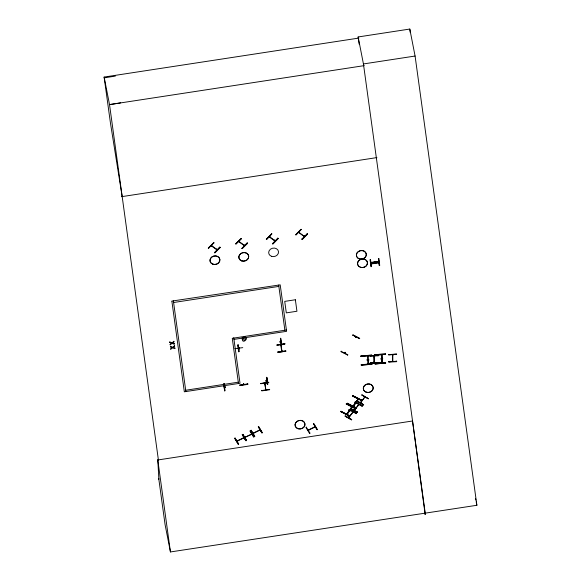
<?xml version="1.0" encoding="UTF-8"?>
<svg xmlns="http://www.w3.org/2000/svg" width="581" height="581" viewBox="0 0 581 581"><rect width="100%" height="100%" fill="white"/><g stroke="black" fill="none" stroke-linecap="round" stroke-linejoin="round"><path stroke-width="0.87" d="M281.219 345.216L280.776 345.281L281.175 345.223M238.98 348.302L239.111 349.028L238.697 348.963M243.577 383.976L243.969 384.593L243.541 383.598M308.09 430.136L308.947 429.679M314.691 427.238L314.328 426.759M315.294 426.861L314.51 426.941M370.09 356.138L378.064 355.768M216.517 249.569L216.401 249.242M217.294 249.815L216.582 249.053M238.595 241.522L244.419 245.77M239.198 241.718L238.878 241.369L244.703 245.618M243.802 245.044L243.918 245.371M236.83 441.052L237.702 440.964L237.433 440.674M244.739 437.428L245.414 437.072M250.999 434.101L251.282 434.603L251.849 434M251.965 434.247L244.862 437.326M260.157 430.049L259.322 430.194M269.177 236.837L269.795 237.331L269.954 236.983M269.279 236.954L274.922 241.093M269.875 236.59L269.925 237.012M274.385 240.367L275.053 241.137M298.554 232.342L299.157 232.538M299.338 232.589L298.801 232.197L304.473 236.627M388.66 354.773L396.569 354.17M280.71 344.816L281.095 344.627M280.754 344.809L280.696 344.264M281.705 351.44L282.003 351.251M238.704 348.339L239.474 348.055L238.522 347.794M238.682 348.433L239.423 348.31L239.314 347.678M243.984 384.491L243.926 383.968M265.822 389.764L264.645 383.169M265.408 389.35L265.379 388.921M345.085 352.602L345.085 352.18M356.298 337.067L355.565 337.576L356.051 336.915M374.36 362.82L373.997 362.217L373.917 362.842L373.823 355.986M392.865 355.252L392.465 355.398L392.444 354.7M392.821 361.513L392.487 360.481M341.178 351.12L340.982 351.672L347.634 355.056M345.02 416.214L351.512 419.838L345.208 415.952M345.23 415.916L351.766 419.54L351.512 419.838M350.779 408.77L357.279 412.365L350.779 408.77L350.989 408.225M357.264 412.408L357.475 411.871M357.17 400.803L356.959 401.348L363.445 404.993L363.626 404.507M348.411 417.659L348.789 417.107M349.087 416.853L349.116 417.296M352.442 412.183C353.35 413.004 351.854 412.307 353.001 411.813M358.63 404.47C359.821 404.783 357.148 405.589 358.76 404.369M374.309 362.871L374.273 356.117L373.961 356.872M392.458 354.802L392.858 354.78L392.473 355.325M392.48 360.808L392.502 361.505L392.865 361.36M315.214 426.926L308.293 430.31M211.702 246.126L212.043 245.959L211.375 245.523M236.903 441.015L243.94 437.616M243.867 437.653L243.381 438.219L243.265 437.863M253.047 433.484L253.766 433.143M238.275 444.298L234.753 438.314L238.297 444.283L238.624 443.913M238.595 444.131L235.058 438.132L238.668 444.138M242.931 434.37L246.511 440.485M245.836 440.638L242.284 434.668L245.778 440.703L246.17 440.514L242.582 434.53L246.206 440.667M254.718 436.142L254.369 436.556L250.818 430.579L251.166 430.172M254.369 436.549L250.847 430.543M254.761 436.367L251.152 430.361L254.703 436.331M355.623 337.438L356 336.98M224.607 387.237L225.486 387.113L224.709 387.2M280.87 341.998L280.064 342.129L279.926 341.57M265.989 380.904L266.868 380.773M354.519 410.237L354.621 409.278M358.927 404.637L354.439 410.273M360.728 402.829L360.343 402.786M364.774 397.026L360.569 402.909L361.048 402.422L360.692 402.219M364.476 397.535L365.166 397.07M341.156 351.396L347.859 354.78L347.62 355.114M345.121 352.623L344.446 352.841L344.7 353.125M239.009 351.476L238.094 344.889L239.052 351.701L238.646 351.73M224.084 383.765L225.065 390.752L224.629 390.817L223.743 384.019L224.135 383.736M224.106 383.939L224.629 390.788M370.489 259.62L371.397 266.635L370.954 266.701L370.097 259.889L370.467 259.801L371.303 266.439M350.968 408.501L357.518 412.096M353.204 412.103L348.68 417.724M361.048 402.422L361.026 401.979M349.893 415.916L340.974 411.239L340.735 411.573L349.668 416.236L340.756 411.566M346.487 403.584L346.276 404.056L346.487 403.584L355.376 408.131M340.764 411.718L340.974 411.239M347.06 403.599L347.3 403.265L356.204 407.789L355.993 408.261L347.082 403.584L356.008 408.232M347.089 403.744L347.3 403.265M352.841 395.748L352.602 396.082L358.237 398.944L352.95 406.293M348.97 409.961L348.607 410.455L349.907 411.116M354.933 402.48L355.289 401.979M353.328 406.482L358.579 398.994L353.321 406.468M356.233 403.141L356.589 402.64M349.668 416.236L349.907 415.902L340.989 411.399M355.18 408.581L355.39 408.102L355.18 408.581L346.269 403.904L355.187 408.552M358.608 399.132L361.505 400.607L361.716 400.127L352.812 395.61L352.573 395.944L361.513 400.57L361.716 400.127M352.841 335.259L353.074 334.91L359.726 338.36L359.486 338.694L352.834 335.005M344.475 352.943L344.867 352.406M344.7 353.059L345.099 352.522M238.755 349.079L238.675 347.699M349.878 410.055L350.118 409.714L356.618 413.374L356.356 413.701L349.864 409.808M355.862 402.284L362.37 405.93L362.116 406.257L355.63 402.611L355.877 402.27L362.341 405.93M354.214 410.15L358.709 404.427M348.455 417.594L352.957 411.878M360.394 402.727L364.941 396.946M368.281 398.581L362.036 394.862M363.445 404.993L363.655 404.449M361.803 394.935L368.296 398.827L368.55 398.508M242.277 337.626C241.427 347.162 252.234 334.474 242.284 337.663M208.31 248.058L213.881 242.851M213.939 242.923L213.612 242.691L208.303 248.08L208.637 248.312L213.859 242.691M214.556 252.423L214.847 252.793L220.184 247.441L214.883 252.837L214.556 252.597L219.814 246.983M214.629 252.633L219.901 247.215L220.184 247.448M235.712 243.882L241.035 238.486L241.34 238.733L236.039 244.122L235.712 243.882L241.34 238.733M243.86 245.327L244.601 245.502M241.957 248.407L247.579 243.228L242.284 248.646L241.957 248.407L247.215 242.793M242.03 248.436L247.303 243.018L247.586 243.257M271.843 233.816L266.621 239.437L266.294 239.198L271.618 233.802M266.563 239.365L271.835 233.961M274.443 240.65L274.726 240.098M272.867 243.955L278.161 238.544L272.867 243.962L272.54 243.722L277.841 238.159M295.94 234.869L301.241 229.48M301.299 229.553L300.973 229.313L295.671 234.702L295.998 234.942L301.219 229.321M307.175 233.613L307.545 234.078L302.243 239.466L301.873 239.002M281.974 351.323L280.972 344.228M264.631 383.264L264.921 383.126M352.878 335.164L359.472 338.447M344.751 352.427L345.165 352.493M348.76 417.093L348.861 416.722M361.847 395.095L368.354 398.719M355.666 402.524L362.108 406.01M349.936 409.946L356.393 413.614M356.603 413.36L350.103 409.728M169.746 341.875L172.063 342.899L173.915 341.243M170.139 344.7L172.107 343.465L174.344 344.25L174.227 343.48M170.349 346.276L172.666 347.3L174.525 345.637M170.741 349.094L172.717 347.866L174.946 348.651L174.83 347.881M242.655 434.697L242.981 434.327M308.874 430.063L308.823 429.468M170.182 344.925L170.11 344.41L171.613 343.044M170.785 349.319L170.712 348.803L172.216 347.438M172.47 342.877L174.031 341.984L173.959 341.468M173.073 347.278L174.634 346.385L174.569 345.862M243.933 437.929L237.026 441.219M264.667 383.859L265.081 383.729L264.733 383.852M354.439 410.339L354.846 409.409M313.428 423.789L313.82 423.585L317.429 429.533L317.037 429.729L313.384 423.564M308.162 430.1L315.171 426.657M309.869 433.027L309.564 433.404L305.955 427.456L306.303 427.05M234.724 438.357L235.073 437.943M242.626 434.544L242.183 434.508M258.327 426.962L258.719 426.766L262.271 432.743L261.871 432.932L258.276 426.737M250.135 431.117L250.527 430.92L254.079 436.897L253.679 437.086L250.091 430.891M253.004 433.244L259.852 429.853M244.812 437.391L251.682 434.036M253.127 433.448L260.085 430.085M246.177 440.71L246.526 440.296M217.112 249.997L211.259 245.756M280.725 342.013L280.093 342.071M225.363 387.44L225.428 386.83M313.522 423.709L317.095 429.657M258.705 426.759L262.256 432.722M258.414 426.89L261.929 432.867M250.186 431.051L253.694 436.854M211.528 245.589L217.236 249.736M274.69 240.505L274.61 240.113M104.275 77.847L115.35 76.089M120.601 102.852L109.526 104.609L104.122 77.062L358.862 38.07M359.123 44.062L358.143 36.959L409.794 29.05L415.088 56.037L476.878 505.281L170.444 551.95L165.091 524.679L158.766 478.693L158.867 479.202L157.792 459.978L158.388 459.883L109.526 104.609L364.265 65.624M358.143 36.959L363.437 63.946L415.088 56.037M121.582 196.676L376.916 157.589M171.838 301.089L280.202 284.85L286.593 331.33L233.983 339.377M173.617 302.505L278.851 286.404M286.411 330.008L232.269 338.324L238.486 383.511M284.806 343.661L276.912 344.867L276.963 345.245L284.857 344.032L284.806 343.647M276.948 345.143L284.843 343.937M277.856 351.795L285.794 350.815L285.845 351.193L277.95 352.391L285.837 351.156M185.688 390.243L238.304 382.189M157.792 459.978L412.532 420.993L425.19 514.613L424.849 512.885M280.383 338.222L280.87 338.374L281.749 345.165L281.269 345.005M280.064 341.839L280.855 341.722M242.771 347.641L234.847 348.651M267.275 384.056L267.761 384.215L266.875 377.425L266.396 377.272M266.069 380.889L266.781 380.787M266.81 381.02L266.127 381.143M225.435 387.36L224.745 387.483M260.818 383.634L268.72 382.465M260.833 383.729L268.734 382.567L268.683 382.189L260.789 383.475M267.362 384.215L267.761 384.208L266.875 377.425M265.437 389.27L265.749 389.248M261.719 390.541L269.613 389.35L269.664 389.728L261.762 390.882L261.675 390.287M378.449 258.487L378.87 258.625L379.734 265.423L379.255 265.263M370.097 259.91L370.533 259.845M378.87 258.632L378.391 258.472M370.867 262.489L378.768 261.341M378.805 261.617L370.903 262.765M370.969 263.396L378.87 262.242M378.957 262.837L371.056 263.985M385.363 353.858L385.399 354.381L374.81 355.129L374.767 354.642L385.392 354.011M385.392 353.996L374.767 354.642M360.975 356.356L360.946 355.892L371.542 355.107L371.571 355.572L360.961 356.255L371.571 355.572M360.961 355.993L371.557 355.194M367.177 359.675L368.833 359.552L368.855 360.22L367.199 360.343L367.177 359.675L367.257 360.293M381.078 359.043L382.625 358.927L382.661 358.303L381.005 358.426L381.027 359.094L382.683 358.971M385.631 362.617L375.043 363.408L375.079 363.931L385.675 363.14L385.661 362.776L375.043 363.408L385.639 362.653M371.811 363.866L361.222 364.657L361.251 365.122L371.84 364.309L371.811 363.866L371.84 364.338M371.825 363.96L361.237 364.759M375.057 363.771L385.675 363.14L375.079 363.931M371.825 364.229L361.251 365.122M388.667 354.868L396.612 354.425L396.612 354.04L388.624 354.613M374.317 362.341L373.946 362.014M370.133 363.052L378.108 362.827L370.162 363.27M370.141 363.103L378.115 362.755L378.115 363.132L370.17 363.568L378.115 363.11M396.612 361.07L396.656 361.68L388.711 362.108L388.667 361.513M239.394 348.07L239.227 347.62M280.492 338.396L281.327 345.02M379.357 265.437L378.536 258.654M375.137 262.249C375.805 263.956 373.677 261.537 374.687 263.084M243.65 384.615L243.606 383.947M172.513 343.102L174.271 343.705M173.116 347.503L174.874 348.106M169.819 342.427L171.656 343.269M170.429 346.821L172.259 347.663M304.103 236.002L304.103 235.603M304.328 236.569L298.656 232.458M269.519 236.714L269.286 236.256M361.738 400.273L352.827 395.763M347.293 403.294L356.233 407.927M346.501 403.737L355.419 408.247M281.669 351.352L280.783 344.729M239.038 348.433L239.067 348.985M269.54 236.685L275.22 240.89M392.821 354.78L392.821 361.44M392.516 361.433L392.502 354.722M277.798 238.108L278.168 238.566M378.478 258.632L379.299 265.488M307.538 234.049L302.214 239.416M277.892 238.341L272.569 243.7M306.289 427.238L309.964 433.208M242.96 434.515L246.569 440.514M475.512 498.316L475.854 500.059M476.195 501.795L476.878 505.281M378.768 261.465L370.867 262.612M385.399 354.381L374.81 355.165M381.521 354.664L381.753 362.907M382.196 362.907L381.935 354.49L382.196 362.878M374.179 355.826L374.273 356.24M373.903 355.841L373.881 356.734M373.946 362.638L373.866 362.573M368.129 355.826L368.369 364.156M367.686 355.862L367.926 364.156M358.237 398.944L352.95 406.286M303.986 235.617L304.066 236.009M281.821 350.365L281.938 350.779L281.545 350.401M244.143 244.783L244.107 245.189M239.292 241.268L239.437 241.805M265.931 380.62L266.018 381.136M247.731 383.801L247.826 384.404L239.931 385.559L239.837 384.971M239.423 347.779L239.51 348.295M238.13 344.686L237.738 344.976L238.617 351.766M238.602 347.779L238.682 348.179M233.736 337.721L240.018 383.271L184.33 391.797L171.903 301.423M173.37 300.849L185.869 391.565M277.892 352.013L277.95 352.398M378.906 262.459L371.012 263.643M122.177 196.581L110.448 123.049L104.122 77.062M409.794 29.05L410.288 32.645M363.437 63.946L425.227 513.183M278.669 285.082L284.886 330.269M169.79 342.1L169.87 342.652M170.4 346.501L170.473 347.046M157.785 459.912L170.444 551.95M280.427 338.447L281.313 345.23M267.427 384.237L266.483 377.432L267.318 384.281M264.929 383.199L265.793 389.844M223.772 383.997L224.658 390.781M370.162 363.553L370.17 363.198M371.542 355.107L371.549 355.485M378.071 355.884L378.064 355.492L370.112 355.957L370.119 356.327M357.17 401.013L363.626 404.725L357.17 401.013M243.141 338.142L242.822 339.348L243.207 339.87L244.579 340.081L245.545 339.137L245.138 337.989L243.141 338.142M348.949 409.895L348.535 410.476L349.922 411.181L350.343 410.6L348.949 409.895M355.274 401.914L354.853 402.502L356.247 403.207L356.669 402.626L355.274 401.914M351.89 406.78L346.625 414.26L351.89 406.78M352.26 406.969L346.995 414.449L352.26 406.969M307.247 233.816L301.917 239.227L307.269 233.845M295.359 299.76L284.726 301.386L286.31 312.876L296.942 311.249L295.359 299.76M247.782 384.026L239.873 385.181L247.775 384.019M396.656 361.295L388.696 361.731L396.649 361.324M366.306 392.277A4.96 4.249 -11.1 0 0 373.162 387.505A4.96 4.249 -11.1 0 0 365.304 384.985A4.96 4.249 -11.1 0 0 366.306 392.277M366.277 392.204A4.989 4.27 -11.1 0 0 373.169 387.404A4.989 4.27 -11.1 0 0 365.267 384.869A4.989 4.27 -11.1 0 0 366.277 392.204M359.392 258.937A4.989 4.27 -11.1 0 0 366.284 254.137A4.989 4.27 -11.1 0 0 358.383 251.602A4.989 4.27 -11.1 0 0 359.392 258.937M359.37 258.843A4.989 4.27 -11.1 0 0 366.27 254.042A4.989 4.27 -11.1 0 0 358.368 251.5A4.989 4.27 -11.1 0 0 359.37 258.843M360.54 267.311A4.989 4.27 -11.1 0 0 367.432 262.51A4.989 4.27 -11.1 0 0 359.53 259.968A4.989 4.27 -11.1 0 0 360.54 267.304A4.989 4.27 -11.1 0 0 367.432 262.503A4.989 4.27 -11.1 0 0 359.53 259.976A4.989 4.27 -11.1 0 0 360.54 267.311M213.002 264.268A4.96 4.249 -11.1 0 0 219.85 259.496A4.96 4.249 -11.1 0 0 211.992 256.976A4.96 4.249 -11.1 0 0 213.002 264.268M212.966 264.195A4.989 4.27 -11.1 0 0 219.858 259.395A4.989 4.27 -11.1 0 0 211.956 256.86A4.989 4.27 -11.1 0 0 212.966 264.195M241.834 260.92A4.96 4.249 -11.1 0 0 248.69 256.148A4.96 4.249 -11.1 0 0 240.832 253.628A4.96 4.249 -11.1 0 0 241.834 260.92M241.805 260.84A4.989 4.27 -11.1 0 0 248.697 256.039A4.989 4.27 -11.1 0 0 240.795 253.505A4.989 4.27 -11.1 0 0 241.805 260.84M271.654 256.359A4.96 4.249 -11.1 0 0 278.502 251.588A4.96 4.249 -11.1 0 0 270.644 249.067A4.96 4.249 -11.1 0 0 271.654 256.359M298.068 428.734A4.96 4.249 -11.1 0 0 304.923 423.963A4.96 4.249 -11.1 0 0 297.065 421.443A4.96 4.249 -11.1 0 0 298.068 428.734M298.038 428.662A4.989 4.27 -11.1 0 0 304.931 423.861A4.989 4.27 -11.1 0 0 297.029 421.327A4.989 4.27 -11.1 0 0 298.038 428.662"/></g></svg>
